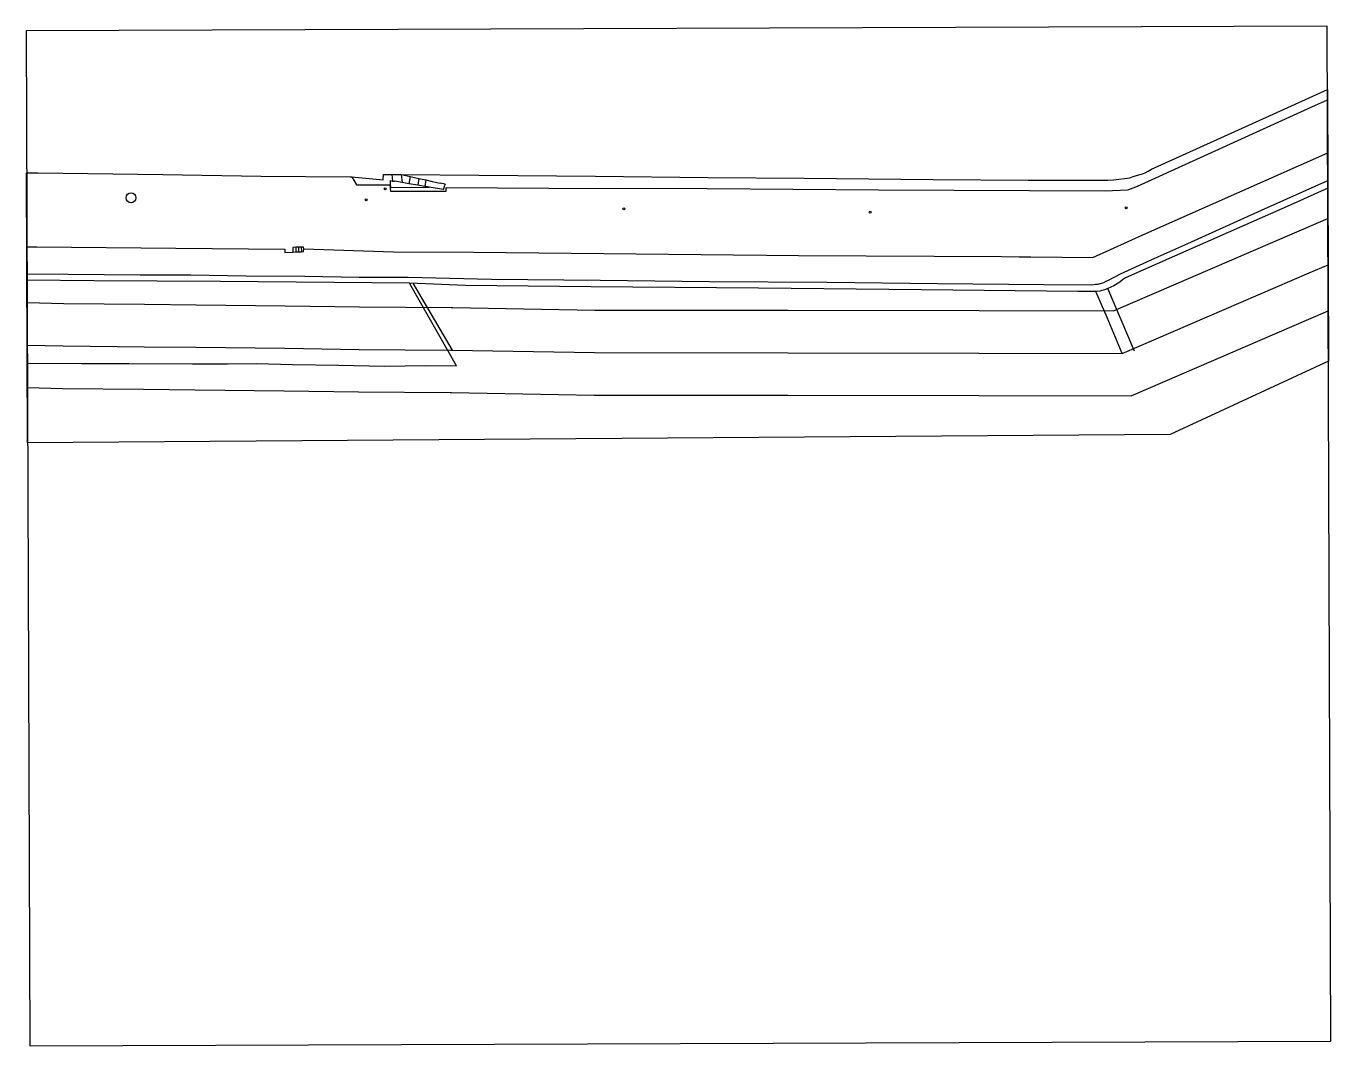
# Model space of a CAD drawing. Header units: metres. Extents: x 3438 to 3684, y 1726 to 1918.
import ezdxf

# ---------------------------------------------------------------- set-up
doc = ezdxf.new("R2010")
doc.units = ezdxf.units.M
for name, color, linetype in [('cadre 2', 2, 'Continuous'), ('coupe lazer Marquers niveaux', 6, 'Continuous'), ('courbes niveau', 5, 'Continuous'), ('Cut Lazer out line', 1, 'Continuous'), ('tracé', 252, 'Continuous')]:
    doc.layers.add(name, color=color, linetype=linetype)

# ---------------------------------------------------------------- blocks, each defined once
blk = doc.blocks.new('13', base_point=(160450.170478, 242323.105036))
blk.add_circle((160450.170478, 242323.105036), 0.187958)
blk = doc.blocks.new('39', base_point=(147.746399, 309.386097))
blk.add_circle((147.721125, 309.408339), 0.933473)

msp = doc.modelspace()

# ---------------------------------------------------------------- linework, layer by layer
at = {"layer": 'cadre 2'}
msp.add_lwpolyline([(3438.92, 1725.7), (3683.91, 1726.59), (3683.22, 1917.68), (3438.22, 1916.79)], close=True, dxfattribs=at)
for points in [[(3683.45, 1854.58), (3683.26, 1905.73)], [(3438.5, 1839.26), (3438.32, 1890.09)]]:
    msp.add_lwpolyline(points, dxfattribs=at)
at = {"layer": 'coupe lazer Marquers niveaux', "flags": 128}
for points in [[(3438.41, 1865.62), (3445.33, 1865.49), (3460.53, 1865.33), (3470.26, 1865.21), (3487.02, 1865.02), (3501.02, 1864.83), (3518.24, 1864.68), (3518.56, 1864.68), (3545.32, 1864.21), (3581.64, 1864.19), (3617.67, 1864.14), (3643, 1864.06), (3676.64, 1878.56), (3683.35, 1881.47)], [(3438.47, 1849.62), (3445.1, 1849.49), (3460.34, 1849.33), (3470.07, 1849.21), (3486.82, 1849.03), (3500.84, 1848.83), (3518.05, 1848.68), (3518.3, 1848.68), (3545.18, 1848.21), (3581.63, 1848.19), (3617.63, 1848.14), (3646.28, 1848.05), (3682.99, 1863.87), (3683.41, 1864.06)]]:
    msp.add_lwpolyline(points, dxfattribs=at)
at = {"layer": 'courbes niveau', "flags": 128}
for points in [[(3438.37, 1876.16), (3440.24, 1876.14), (3466.39, 1875.9), (3486.93, 1875.68), (3486.94, 1875.09), (3488.47, 1875.15), (3489.02, 1875.17), (3489.54, 1875.19), (3490.05, 1875.2), (3490.44, 1875.22), (3490.49, 1875.77), (3507.42, 1875.21), (3522.56, 1875.1), (3583.67, 1874.5), (3621.92, 1874.3), (3625.19, 1874.24), (3627.4, 1874.22), (3639.09, 1874.1), (3649.08, 1878.63), (3683.31, 1893.83)], [(3683.33, 1887.17), (3676.79, 1884.23), (3654.46, 1874.37), (3645.25, 1870.28), (3644.69, 1869.89), (3644.17, 1869.47), (3643.04, 1868.79), (3641.92, 1868.26), (3641.71, 1868.21), (3641.59, 1868.14), (3641.45, 1868.1), (3641.27, 1868.02), (3640.8, 1867.91), (3640.43, 1867.79), (3639.68, 1867.7), (3636.25, 1867.7), (3606.8, 1868.04), (3576.15, 1868.34), (3544.56, 1868.62), (3520.95, 1868.88), (3510.44, 1869.32), (3474.81, 1869.61), (3450.99, 1869.76), (3438.39, 1869.84)], [(3438.44, 1857.62), (3445.21, 1857.49), (3460.44, 1857.33), (3470.17, 1857.21), (3486.92, 1857.03), (3500.93, 1856.83), (3518.14, 1856.68), (3518.43, 1856.68), (3545.25, 1856.21), (3581.63, 1856.19), (3617.65, 1856.14), (3644.64, 1856.06), (3679.81, 1871.21), (3683.38, 1872.76)]]:
    msp.add_lwpolyline(points, dxfattribs=at)
at = {"layer": 'Cut Lazer out line', "flags": 128}
for points in [[(3438.32, 1890.09), (3440.41, 1890.08), (3464, 1889.77), (3482.47, 1889.44), (3499.25, 1889.32), (3499.53, 1889.3), (3505.45, 1888.72), (3505.5, 1889.72), (3506.88, 1889.75), (3507.08, 1889.75), (3508.83, 1889.72), (3523.49, 1889.62), (3545.42, 1889.43), (3566.62, 1889.21), (3584.76, 1889.06), (3609.03, 1888.81), (3626.93, 1888.67), (3641.88, 1888.67), (3643, 1888.73), (3646.04, 1889.15), (3646.65, 1889.37), (3647.31, 1889.55), (3647.94, 1889.75), (3648.42, 1889.86), (3648.96, 1890.09), (3649.49, 1890.37), (3650.13, 1890.74), (3673.04, 1901.1), (3683.26, 1905.73)], [(3683.45, 1854.58), (3653.63, 1840.82), (3438.5, 1839.26)]]:
    msp.add_lwpolyline(points, dxfattribs=at)
at = {"layer": 'Cut Lazer out line'}
for points in [[(3683.26, 1905.73), (3683.45, 1854.58)], [(3438.32, 1890.09), (3438.5, 1839.26)]]:
    msp.add_lwpolyline(points, dxfattribs=at)
at = {"layer": 'tracé', "flags": 128}
for points in [[(3500.45, 1887.83), (3506.73, 1887.8), (3506.86, 1886.58), (3517.3, 1886.59), (3517.29, 1887.28), (3536.64, 1887.19), (3566.48, 1887.09), (3598.75, 1886.88), (3641.39, 1886.65), (3645.6, 1886.84), (3645.89, 1886.9), (3647.48, 1887.58), (3680.99, 1902.77), (3683.27, 1903.8)], [(3507.08, 1889.75), (3507.23, 1888.52)], [(3508.83, 1889.72), (3509.05, 1888.22)], [(3508.83, 1889.72), (3510.53, 1889.36)], [(3499.53, 1889.3), (3500.45, 1887.83)], [(3506.75, 1888.59), (3506.79, 1887.96), (3506.83, 1887.3), (3514.09, 1887.37)], [(3506.75, 1888.59), (3507.23, 1888.52)], [(3507.23, 1888.52), (3507.58, 1888.47)], [(3509.05, 1888.22), (3507.58, 1888.47)], [(3510.31, 1888.01), (3509.05, 1888.22)], [(3510.18, 1870.44), (3525.85, 1870.07), (3546.29, 1869.85), (3566.93, 1869.61), (3589.04, 1869.5), (3609.86, 1869.22), (3629.84, 1869.05), (3638.88, 1868.99), (3639.57, 1869.07), (3640.06, 1869.1), (3641.15, 1869.43), (3641.59, 1869.66), (3642.02, 1869.84), (3644.32, 1871.06), (3650.74, 1874.01), (3656.99, 1876.75), (3670.85, 1883.03), (3683.33, 1888.64)], [(3510.53, 1889.36), (3510.31, 1888.01)], [(3511.98, 1887.72), (3510.31, 1888.01)], [(3510.53, 1889.36), (3512.19, 1888.99)], [(3512.19, 1888.99), (3511.98, 1887.72)], [(3513.29, 1887.5), (3511.98, 1887.72)], [(3512.19, 1888.99), (3513.47, 1888.72)], [(3513.47, 1888.72), (3513.29, 1887.5)], [(3514.09, 1887.37), (3513.52, 1887.46), (3513.29, 1887.5)], [(3513.47, 1888.72), (3514.68, 1888.45)], [(3516.82, 1886.94), (3514.09, 1887.37)], [(3514.68, 1888.45), (3516.16, 1888.13)], [(3517.11, 1887.93), (3516.16, 1888.13)], [(3516.82, 1886.94), (3517.08, 1887.76)], [(3517.11, 1887.93), (3517.08, 1887.76)], [(3488.99, 1876.04), (3488.44, 1876.02), (3488.47, 1875.15)], [(3489.51, 1876.06), (3488.99, 1876.04)], [(3488.99, 1876.04), (3489.02, 1875.17)], [(3490.02, 1876.08), (3489.51, 1876.06)], [(3489.51, 1876.06), (3489.54, 1875.19)], [(3490.49, 1875.77), (3490.48, 1876.09), (3490.02, 1876.08)], [(3490.02, 1876.08), (3490.05, 1875.2)], [(3438.39, 1871.06), (3446.12, 1870.97), (3459.71, 1870.86), (3469.27, 1870.83), (3479.62, 1870.67), (3490.71, 1870.6), (3500.91, 1870.42), (3510.18, 1870.44)], [(3519.29, 1853.75), (3510.44, 1869.32)], [(3511.07, 1869.29), (3518.43, 1856.68)], [(3644.64, 1856.06), (3641.77, 1862.85), (3639.68, 1867.7)], [(3646.96, 1856.51), (3641.92, 1868.26)], [(3438.45, 1854.25), (3448.64, 1854.18), (3457.66, 1854.14), (3469.55, 1854.11), (3476.16, 1854.08), (3481.58, 1854.16), (3488.38, 1853.97), (3497.08, 1853.88), (3505.79, 1853.68), (3513.4, 1853.77), (3519.29, 1853.75)]]:
    msp.add_lwpolyline(points, dxfattribs=at)

# ---------------------------------------------------------------- block references
at = {"layer": 'tracé', "rotation": 300.0633897672889}
for name, p in [('13', (3505.83, 1887.04)), ('39', (3457.97, 1885.33)), ('13', (3502.25, 1884.99)), ('13', (3550.79, 1883.3)), ('13', (3597.15, 1882.67)), ('13', (3645.38, 1883.46))]:
    msp.add_blockref(name, p, dxfattribs=at)

doc.saveas('drawing.dxf')
